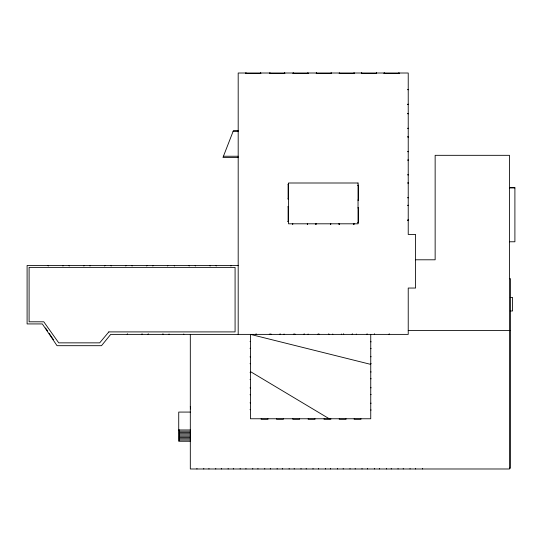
<?xml version="1.0" encoding="UTF-8"?>
<svg xmlns="http://www.w3.org/2000/svg" width="542" height="542" viewBox="0 0 542 542"><rect width="100%" height="100%" fill="white"/><g stroke="black" fill="none" stroke-linecap="round" stroke-linejoin="round"><path stroke-width="0.81" d="M376.568 73.421L361.548 73.421L361.548 73.014M399.102 73.421L384.082 73.421L384.082 73.014M407.821 89.498L408.228 89.498M407.821 89.755L408.228 89.755M407.821 104.233L408.228 104.233M407.821 104.315L408.228 104.315M407.821 104.498L408.228 104.498M407.821 113.474L408.228 113.474M407.821 128.21L408.228 128.21M407.821 128.495L408.228 128.474M238.189 130.554L233.433 130.554L222.979 157.444L238.189 157.444M233.074 131.482L238.189 131.482M407.821 136.74L408.228 136.74M407.821 151.475L408.228 151.475M407.821 151.74L408.228 151.76M223.446 156.245L238.189 156.245M407.821 159.951L408.228 159.951M407.821 160.208L408.228 160.229M407.821 174.687L408.228 174.687M407.821 174.951L408.228 174.951M407.821 182.85L408.228 182.85M407.821 183.115L408.228 183.135M288.513 184.205L288.114 184.124L288.114 199.138L288.513 199.124M288.114 184.402L288.513 184.402M358.445 185.215L358.045 185.215L358.445 185.235L358.445 200.235M358.045 185.411L358.445 185.411M358.045 185.493L358.445 185.493M509.487 187.607L514.9 187.607L514.9 241.773L509.487 241.773M509.487 187.938L514.9 187.938M407.821 197.586L408.228 197.586M407.821 197.871L408.228 197.85M288.114 198.86L288.513 198.86M288.114 198.941L288.513 198.941M358.045 199.971L358.445 199.971M358.045 200.154L358.445 200.154M407.821 205.222L408.228 205.222M407.821 205.499L408.228 205.479M288.513 206.658L288.114 206.658L288.114 221.671M288.114 206.739L288.513 206.739M288.114 206.936L288.513 206.915M358.045 207.769L358.445 207.769L358.445 222.769L358.045 222.769M358.045 208.026L358.445 207.945M407.821 219.957L408.228 219.957M407.821 220.221L408.228 220.221M407.821 220.235L408.228 220.235M288.114 221.393L288.513 221.393M288.114 221.475L288.513 221.475M288.114 221.658L288.513 221.671M358.045 222.687L358.445 222.687M415.592 259.794L435.145 259.794L435.145 155.324L509.487 155.324L509.487 468.986L190.31 468.986L190.31 334.387M238.189 265.478L27.1 265.478L27.1 323.926L42.33 323.926L57.039 345.688L101.496 345.688L110.717 334.387L408.228 334.387L408.228 288.046L415.592 288.046L415.592 234.456L408.228 234.456L408.228 73.014L238.189 73.014L238.189 334.387M509.487 278.703L510.489 278.703L510.489 468.193L509.487 468.193M510.266 297.49L512.596 297.49L512.596 310.979L510.266 310.979M408.228 330.478L510.489 330.478M250.018 341.467L250.465 341.467M370.742 341.812L371.189 341.812M250.018 348.289L250.465 348.289M370.742 348.628L371.189 348.628M370.742 356.738L371.189 356.738M250.018 356.873L250.465 356.873M370.742 363.553L371.189 363.553M250.018 363.689L250.465 363.689M370.742 371.947L371.189 371.947M250.018 372.713L250.465 372.713M370.742 378.763L371.189 378.763M250.018 379.529L250.465 379.529M370.742 387.787L371.189 387.787M250.018 387.923L250.465 387.923M370.742 394.603L371.189 394.603M250.018 394.739L250.465 394.739M250.018 402.848L250.465 402.848M370.742 403.187L371.189 403.187M250.018 409.664L250.465 409.664M370.742 410.009L371.189 410.009M190.31 412.076L178.731 412.076L178.731 441.256M178.731 429.975L190.31 429.975M179.267 431.229L190.31 431.229M179.267 432.482L190.31 432.482M179.267 433.736L190.31 433.736M179.267 434.989L190.31 434.989M179.267 436.242L190.31 436.242M179.267 437.496L190.31 437.496M179.267 438.749L190.31 438.749M179.267 440.002L190.31 440.002M190.31 441.256L179.267 441.256L179.267 429.975M370.742 364.38L250.465 334.387L250.465 418.763L370.742 418.763L370.742 334.387M250.465 371.622L329.238 418.763M45.542 327.971L46.463 329.326M46.598 329.529L47.52 330.884M49.214 333.398L53.475 339.705M190.31 406.473L190.527 408.973M422.435 468.532L422.435 468.986M415.619 468.532L415.619 468.986M410.05 468.532L410.05 468.986M403.234 468.532L403.234 468.986M399.102 73.014L399.081 73.421M398.905 73.014L398.905 73.421M398.824 73.014L398.824 73.421M398.052 468.532L398.052 468.986M391.236 468.532L391.236 468.986M389.359 333.987L389.359 334.387M389.061 333.987L389.061 334.387M386.399 468.532L386.399 468.986M384.346 73.014L384.366 73.421M384.17 73.014L384.17 73.421M379.583 468.532L379.583 468.986M376.568 73.014L376.548 73.421M376.372 73.014L376.372 73.421M376.29 73.014L376.29 73.421M374.617 333.987L374.617 334.387M374.4 468.532L374.4 468.986M374.319 333.987L374.319 334.387M367.584 468.532L367.584 468.986M367.205 333.987L367.205 334.387M366.907 333.987L366.907 334.387M362.015 468.532L362.015 468.986M361.832 73.014L361.832 73.421M361.636 73.014L361.636 73.421M360.979 418.763L360.979 419.21L354.156 419.21L354.156 418.763M356.297 333.987L356.297 334.387M355.2 468.532L355.2 468.986M354.204 73.014L354.204 73.421L339.184 73.421L339.265 73.014M354.001 73.014L354.001 73.421M354.048 223.805L354.048 224.205M353.919 73.014L353.919 73.421M353.851 223.805L353.851 224.205M353.763 223.805L353.763 224.205M352.469 333.987L352.469 334.387M352.171 333.987L352.171 334.387M350.017 468.532L350.017 468.986M346.053 418.763L346.053 419.21L339.238 419.21L339.238 418.763M343.689 333.987L343.689 334.387M343.391 333.987L343.391 334.387M343.201 468.532L343.201 468.986M341.555 333.987L341.555 334.387M339.448 73.014L339.461 73.421M339.292 223.805L339.306 224.205M339.109 223.805L339.109 224.205M339.028 223.805L339.028 224.205M337.402 468.532L337.402 468.986M332.774 333.987L332.774 334.387M331.298 73.014L331.298 73.421L316.277 73.421L316.277 73.014M331.101 73.014L331.101 73.421M331.02 73.014L331.02 73.421M330.837 223.805L330.816 224.205M330.844 418.763L330.844 419.21L324.028 419.21L324.028 418.763M330.64 223.805L330.64 224.205M330.586 468.532L330.586 468.986M330.559 223.805L330.559 224.205M328.947 333.987L328.947 334.387M328.648 333.987L328.648 334.387M325.403 468.532L325.403 468.986M319.028 333.987L319.028 334.387M318.73 333.987L318.73 334.387M318.588 468.532L318.588 468.986M318.039 333.987L318.039 334.387M316.542 73.014L316.542 73.421M316.365 73.014L316.365 73.421M316.081 223.805L316.081 224.205M315.898 223.805L315.898 224.205M315.817 223.805L315.817 224.205M314.997 418.763L314.997 419.21L308.181 419.21L308.181 418.763M313.019 468.532L313.019 468.986M308.12 333.987L308.12 334.387M308.073 73.014L308.086 73.421L293.073 73.421L293.073 73.014M307.89 73.014L307.89 73.421M307.809 73.014L307.809 73.421M307.551 223.805L307.571 224.205M306.203 468.532L306.203 468.986M304.292 333.987L304.292 334.387M303.994 333.987L303.994 334.387M301.02 468.532L301.02 468.986M299.597 418.763L299.597 419.21L292.782 419.21L292.782 418.763M294.963 333.987L294.963 334.387M294.665 333.987L294.665 334.387M294.204 468.532L294.204 468.986M293.351 73.014L293.33 73.421M293.378 333.987L293.378 334.387M293.154 73.014L293.154 73.421M292.836 223.805L292.815 224.205M292.551 223.805L292.551 224.205M289.143 468.532L289.143 468.986M284.807 73.014L284.821 73.421L269.801 73.421L269.801 73.014M284.625 73.014L284.625 73.421M284.543 73.014L284.543 73.421M284.055 333.987L284.055 334.387M283.378 418.763L283.378 419.21L276.555 419.21L276.555 418.763M282.328 468.532L282.328 468.986M280.228 333.987L280.228 334.387M279.929 333.987L279.929 334.387M277.145 468.532L277.145 468.986M270.986 333.987L270.986 334.387M270.688 333.987L270.688 334.387M270.329 468.532L270.329 468.986M270.085 73.014L270.085 73.421M269.889 73.014L269.889 73.421M269.32 333.987L269.32 334.387M267.972 418.763L267.972 419.21L261.156 419.21L261.156 418.763M264.76 468.532L264.76 468.986M260.824 73.014L260.844 73.421L245.824 73.421L245.824 73.014M260.648 73.014L260.648 73.421M260.567 73.014L260.567 73.421M257.945 468.532L257.945 468.986M256.251 333.987L256.251 334.387M255.953 333.987L255.953 334.387M252.762 468.532L252.762 468.986M246.109 73.014L246.109 73.421M245.905 73.014L245.905 73.421M245.946 468.532L245.946 468.986M240.147 468.532L240.147 468.986M233.331 468.532L233.331 468.986M231.034 265.478L231.034 265.885M230.811 265.478L230.811 265.885M228.148 468.532L228.148 468.986M221.332 468.532L221.332 468.986M216.292 265.478L216.292 265.885M216.075 265.478L216.075 265.885M215.763 468.532L215.763 468.986M210.201 265.478L210.201 265.885M209.984 265.478L209.984 265.885M208.948 468.532L208.948 468.986M203.765 468.532L203.765 468.986M196.949 468.532L196.949 468.986M195.466 265.478L195.466 265.885M195.242 265.478L195.242 265.885M189.253 265.478L189.253 265.885M189.036 265.478L189.036 265.885M183.785 333.987L183.785 334.387M174.517 265.478L174.517 265.885M174.3 265.478L174.3 265.885M169.043 333.987L169.043 334.387M167.742 265.478L167.742 265.885M167.525 265.478L167.525 265.885M163.061 333.987L163.061 334.387M162.837 333.987L162.837 334.387M153 265.478L153 265.885M152.783 265.478L152.783 265.885M148.325 333.987L148.325 334.387M148.101 333.987L148.101 334.387M146.909 265.478L146.909 265.885M146.692 265.478L146.692 265.885M142.072 333.987L142.072 334.387M142.004 333.987L142.004 334.387M132.173 265.478L132.173 265.885M131.957 265.478L131.957 265.885M127.336 333.987L127.336 334.387M127.268 333.987L127.268 334.387M125.961 265.478L125.961 265.885M125.744 265.478L125.744 265.885M111.225 265.478L111.225 265.885M111.008 265.478L111.008 265.885M104.843 265.478L104.843 265.885M104.626 265.478L104.626 265.885M90.108 265.478L90.108 265.885M89.891 265.478L89.891 265.885M84.017 265.478L84.017 265.885M83.793 265.478L83.793 265.885M69.274 265.478L69.274 265.885M69.058 265.478L69.058 265.885M63.068 265.478L63.068 265.885M62.852 265.478L62.852 265.885M48.333 265.478L48.333 265.885M48.109 265.478L48.109 265.885M108.854 331.9L99.681 342.856L58.719 342.856L43.787 321.799L29.099 321.799L29.099 267.382L235.079 267.382L235.079 331.9L108.854 331.9M408.228 113.739L407.821 113.739L408.228 113.752M408.228 137.004L407.821 137.004L408.228 137.018M358.045 183L288.513 183L288.513 223.805L358.045 223.805L358.045 183M358.445 222.484L358.045 222.484L358.445 222.505M307.375 224.205L307.375 223.805L307.287 224.205"/></g></svg>
